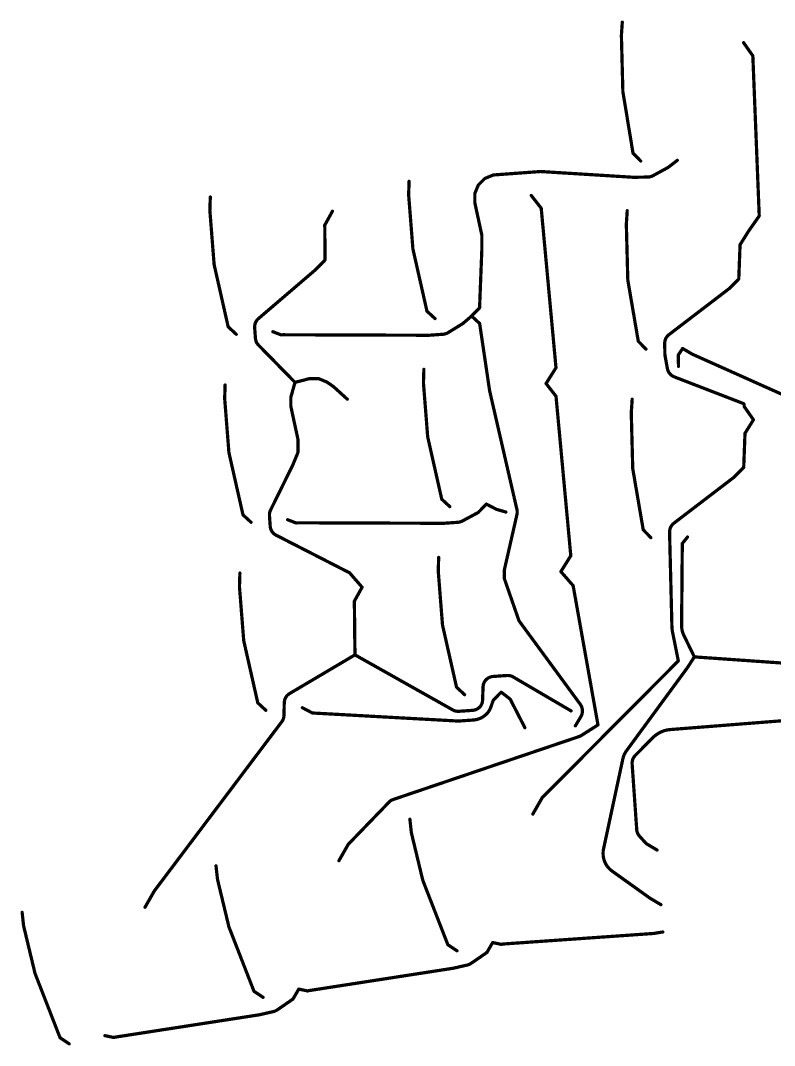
# Model space of a CAD drawing. Extents: x -167 to 103, y -39 to 57.
# Drawn here: x -23.9 to 46, y -38.2 to 56.9 of the extents above; entities that cross this region are included whole.
import ezdxf

# ---------------------------------------------------------------- set-up
doc = ezdxf.new("R2010")
doc.units = 0
doc.layers.get('0').update_dxf_attribs({"linetype": 'CONTINUOUS', "lineweight": 0})
doc.layers.add('B_Cu_____________', color=7, linetype='CONTINUOUS', lineweight=0)

# ---------------------------------------------------------------- blocks, each defined once
blk = doc.blocks.new('UNIT_DISC')
at = {"const_width": 0.5}
blk.add_lwpolyline([(0.25, 0, 1), (-0.25, 0, 1)], format="xyb", close=True, dxfattribs=at)

msp = doc.modelspace()

# ---------------------------------------------------------------- linework, layer by layer
at = {"layer": 'B_Cu_____________', "const_width": 0.3}
for points in [[(31.8426, 55.5015), (31.9252, 56.7551)], [(31.8465, 55.3516), (31.8426, 55.5015)], [(31.9782, 50.3276), (31.8465, 55.3516)], [(43.179, 54.8491), (44.0397, 53.6202)], [(44.0397, 53.6202), (44.0436, 53.4703)], [(44.0436, 53.4703), (44.6315, 38.7833)], [(32.919, 44.6018), (31.9801, 50.3071)], [(32.9192, 44.6006), (32.919, 44.6018)], [(32.9194, 44.5994), (32.9192, 44.6006)], [(33.6303, 43.8703), (32.9194, 44.5994)], [(37.0297, 43.9297), (36.1863, 43.2782)], [(24.2923, 42.8896), (19.9824, 42.5745)], [(32.947, 42.359), (24.3935, 42.8902)], [(36.1818, 43.2755), (34.7487, 42.4929)], [(36.1848, 43.2772), (36.1818, 43.2755)], [(36.1863, 43.2782), (36.1848, 43.2772)], [(12.1033, 40.7241), (12.1435, 41.9822)], [(19.1518, 42.2263), (18.5892, 41.6638)], [(19.2242, 42.2688), (19.2004, 42.2589)], [(19.2244, 42.2688), (19.2242, 42.2688)], [(19.9331, 42.5623), (19.2244, 42.2688)], [(19.9339, 42.5627), (19.9331, 42.5623)], [(19.9366, 42.5638), (19.9339, 42.5627)], [(33.2099, 42.3612), (33.0064, 42.3577)], [(33.21, 42.3612), (33.2099, 42.3612)], [(33.475, 42.3658), (33.21, 42.3612)], [(33.4751, 42.3658), (33.475, 42.3658)], [(33.9398, 42.3739), (33.4751, 42.3658)], [(33.9399, 42.3739), (33.9398, 42.3739)], [(34.1565, 42.3777), (33.9399, 42.3739)], [(34.1568, 42.3777), (34.1565, 42.3777)], [(34.3068, 42.3804), (34.1568, 42.3777)], [(34.5484, 42.4182), (34.4527, 42.3974)], [(18.2407, 40.8223), (18.2407, 40.0267)], [(18.2619, 40.9035), (18.2521, 40.8798)], [(18.262, 40.9036), (18.2619, 40.9035)], [(18.5566, 41.615), (18.262, 40.9036)], [(-6.3396, 39.2726), (-6.2995, 40.5307)], [(12.1151, 40.5746), (12.1033, 40.7241)], [(12.4969, 35.725), (12.1151, 40.5746)], [(18.2441, 39.995), (18.8939, 36.982)], [(23.4816, 40.6677), (24.4054, 39.4855)], [(-6.3278, 39.1231), (-6.3396, 39.2726)], [(-5.946, 34.2735), (-6.3278, 39.1231)], [(5.0386, 39.2162), (4.311, 37.904)], [(24.4054, 39.4855), (24.4172, 39.336)], [(24.4172, 39.336), (25.7729, 24.6999)], [(32.3007, 38.0075), (32.3833, 39.2611)], [(4.311, 37.904), (4.3228, 37.7545)], [(32.3046, 37.8576), (32.3007, 38.0075)], [(44.6308, 38.7722), (43.6371, 37.3551)], [(44.6311, 38.7749), (44.6308, 38.7722)], [(44.6315, 38.7833), (44.6311, 38.7749)], [(4.3228, 37.7545), (4.323, 37.7504)], [(4.323, 37.7504), (4.3232, 37.744)], [(4.3232, 37.744), (4.3373, 35.9254)], [(18.8973, 36.9509), (18.8974, 36.9253)], [(32.4363, 32.8336), (32.3046, 37.8576)], [(43.6371, 37.3551), (42.8418, 36.0828)], [(18.8974, 36.9253), (18.8974, 36.9247)], [(18.8974, 36.9247), (18.8974, 35.7369)], [(42.8418, 36.0828), (42.8457, 35.9329)], [(4.3373, 35.9254), (4.3373, 35.9245)], [(4.3373, 35.9245), (4.3374, 35.8774)], [(4.3374, 35.8774), (4.3374, 35.8771)], [(4.3374, 35.8771), (4.3374, 34.723)], [(13.8017, 29.9396), (12.5001, 35.7036)], [(18.8973, 35.731), (18.684, 30.264)], [(18.8974, 35.7369), (18.8973, 35.731)], [(42.8456, 35.9234), (42.7352, 32.9821)], [(42.8457, 35.929), (42.8456, 35.9234)], [(42.8457, 35.9329), (42.8457, 35.929)], [(-4.6413, 28.4881), (-5.9428, 34.2522)], [(4.2933, 34.6166), (3.4439, 33.7672)], [(3.4354, 33.7593), (-1.8619, 29.2202)], [(33.409, 27.1482), (32.4384, 32.8121)], [(42.6912, 32.8813), (41.8418, 32.0319)], [(41.8268, 32.0187), (36.2248, 27.7355)], [(13.8018, 29.9392), (13.8017, 29.9396)], [(13.8022, 29.9375), (13.8018, 29.9392)], [(14.5502, 29.2466), (13.8022, 29.9375)], [(17.942, 29.4838), (17.1339, 28.789)], [(18.6776, 30.2416), (17.942, 29.4838)], [(18.69, 28.7929), (17.942, 29.4838)], [(18.6787, 30.2437), (18.6776, 30.2416)], [(-4.6412, 28.4877), (-4.6413, 28.4881)], [(-4.6408, 28.486), (-4.6412, 28.4877)], [(-3.8928, 27.7951), (-4.6408, 28.486)], [(-2.1834, 28.4158), (-2.1241, 27.5679)], [(-2.1666, 28.6611), (-2.1791, 28.564)], [(-2.0251, 29.0228), (-2.0737, 28.9378)], [(17.1295, 28.7861), (15.739, 27.9296)], [(17.1318, 28.7875), (17.1295, 28.7861)], [(17.1339, 28.789), (17.1318, 28.7875)], [(18.6904, 28.7912), (18.69, 28.7929)], [(18.6912, 28.7872), (18.6904, 28.7912)], [(19.6153, 22.5585), (18.6912, 28.7872)], [(-2.1241, 27.5679), (-2.1241, 27.5678)], [(-2.1241, 27.5678), (-2.1136, 27.4182)], [(0.2726, 27.7355), (-0.501, 28.0323)], [(0.4222, 27.746), (0.2726, 27.7355)], [(0.4267, 27.7462), (0.4222, 27.746)], [(0.4332, 27.7463), (0.4267, 27.7462)], [(13.9517, 27.7016), (0.4332, 27.7463)], [(14.1559, 27.7138), (14.0062, 27.7034)], [(14.156, 27.7138), (14.1559, 27.7138)], [(14.1761, 27.7152), (14.156, 27.7138)], [(14.1764, 27.7152), (14.1761, 27.7152)], [(15.1537, 27.7836), (14.1764, 27.7152)], [(15.1538, 27.7836), (15.1537, 27.7836)], [(15.3035, 27.7941), (15.1538, 27.7836)], [(15.5433, 27.8447), (15.4489, 27.8189)], [(36.0494, 27.5453), (35.9964, 27.4629)], [(-2.089, 27.2732), (-2.0761, 27.2259)], [(-2.0761, 27.2259), (-2.0759, 27.2255)], [(-2.0759, 27.2255), (-2.063, 27.1783)], [(-1.9323, 26.9164), (-1.8723, 26.839)], [(-1.8152, 26.7736), (1.5584, 23.3298)], [(33.4092, 27.1473), (33.409, 27.1482)], [(33.4094, 27.1461), (33.4092, 27.1473)], [(34.1203, 26.417), (33.4094, 27.1461)], [(35.8597, 26.9476), (35.8623, 26.7976)], [(35.8623, 26.7976), (35.8623, 26.7975)], [(35.8623, 26.7975), (35.8745, 26.0977)], [(35.8803, 27.1423), (35.8716, 27.0942)], [(35.8805, 27.1435), (35.8803, 27.1423)], [(35.8893, 27.1917), (35.8805, 27.1435)], [(35.8745, 26.0977), (35.8745, 26.0973)], [(35.8745, 26.0973), (35.8772, 25.9473)], [(35.8892, 25.8267), (36.1068, 24.6284)], [(37.1221, 25.8684), (37.5197, 26.4764)], [(37.1247, 25.7184), (37.1221, 25.8684)], [(37.1404, 24.8161), (37.1247, 25.7184)], [(38.4205, 25.944), (37.5197, 26.4764)], [(38.4232, 25.9433), (38.4205, 25.944)], [(38.4317, 25.9404), (38.4232, 25.9433)], [(52.2935, 19.7346), (38.4317, 25.9404)], [(25.7728, 24.6888), (24.8546, 23.2216)], [(25.773, 24.6914), (25.7728, 24.6888)], [(25.7729, 24.6999), (25.773, 24.6914)], [(1.5584, 23.3298), (2.8859, 23.6726)], [(2.9229, 23.6774), (2.9485, 23.6775)], [(2.9485, 23.6775), (2.9491, 23.6775)], [(2.9491, 23.6775), (3.7191, 23.6775)], [(3.7767, 23.666), (4.5118, 23.3615)], [(13.4763, 23.278), (13.5165, 24.5361)], [(36.762, 23.8361), (43.1346, 21.3758)], [(-4.9665, 21.8266), (-4.9264, 23.0847)], [(1.5584, 23.3298), (1.1764, 21.9654)], [(4.5398, 23.3463), (5.1103, 22.9516)], [(5.1103, 22.9516), (5.1128, 22.9499)], [(5.1128, 22.9499), (5.1145, 22.9489)], [(5.1145, 22.9489), (6.4117, 21.7702)], [(13.4881, 23.1285), (13.4763, 23.278)], [(13.8699, 18.2789), (13.4881, 23.1285)], [(24.8546, 23.2216), (25.7784, 22.0394)], [(-4.9547, 21.6771), (-4.9665, 21.8266)], [(1.1708, 21.9248), (1.1708, 21.1292)], [(22.1495, 11.533), (19.6175, 22.5469)], [(25.7784, 22.0394), (25.7902, 21.8899)], [(25.7902, 21.8899), (27.146, 7.2539)], [(32.7588, 20.5135), (32.8414, 21.7671)], [(-4.5729, 16.8275), (-4.9547, 21.6771)], [(1.1742, 21.0975), (1.824, 18.0845)], [(43.2303, 21.2438), (43.2305, 21.2399)], [(43.2305, 21.2399), (43.2344, 21.09)], [(43.2344, 21.09), (44.0952, 19.8611)], [(32.7627, 20.3636), (32.7588, 20.5135)], [(32.8944, 15.3396), (32.7627, 20.3636)], [(44.0952, 19.8611), (43.2999, 18.5888)], [(1.8274, 18.0534), (1.8275, 18.0278)], [(1.8275, 18.0278), (1.8275, 18.0272)], [(1.8275, 18.0272), (1.8275, 16.8394)], [(15.1748, 12.4935), (13.8731, 18.2575)], [(43.3037, 18.4294), (43.1933, 15.4881)], [(43.2999, 18.5888), (43.3038, 18.4389)], [(43.3038, 18.435), (43.3037, 18.4294)], [(43.3038, 18.4389), (43.3038, 18.435)], [(-3.2682, 11.042), (-4.5697, 16.8062)], [(1.816, 16.7818), (1.3517, 15.6608)], [(1.3477, 15.6519), (-0.7223, 11.4509)], [(1.3517, 15.6608), (1.3477, 15.6519)], [(33.8671, 9.6542), (32.8965, 15.3181)], [(43.1493, 15.3873), (42.2999, 14.5379)], [(42.2849, 14.5247), (36.6829, 10.2415)], [(15.1749, 12.4931), (15.1748, 12.4935)], [(15.1753, 12.4914), (15.1749, 12.4931)], [(15.9233, 11.8005), (15.1753, 12.4914)], [(18.5782, 11.2779), (18.5795, 11.2799)], [(18.5795, 11.2799), (19.3151, 12.0377)], [(19.3151, 12.0377), (20.2425, 11.5532)], [(20.2425, 11.5532), (20.2455, 11.5526)], [(20.2455, 11.5526), (20.2499, 11.5516)], [(20.2499, 11.5516), (21.1257, 11.2976)], [(-3.2681, 11.0416), (-3.2682, 11.042)], [(-3.2677, 11.0399), (-3.2681, 11.0416)], [(-2.5197, 10.349), (-3.2677, 11.0399)], [(-0.8103, 10.9697), (-0.751, 10.1218)], [(-0.7935, 11.215), (-0.806, 11.1179)], [(0.8721, 10.5862), (1.6457, 10.2894)], [(15.5495, 10.2691), (16.5268, 10.3375)], [(16.5268, 10.3375), (16.5269, 10.3375)], [(16.5269, 10.3375), (16.6766, 10.348)], [(16.822, 10.3728), (16.9164, 10.3986)], [(17.0741, 10.4616), (18.5602, 11.2611)], [(20.9905, 5.9636), (22.1501, 11.0648)], [(-0.751, 10.1218), (-0.751, 10.1217)], [(-0.751, 10.1217), (-0.7405, 9.9721)], [(-0.7159, 9.8271), (-0.703, 9.7798)], [(-0.703, 9.7798), (-0.7028, 9.7794)], [(-0.7028, 9.7794), (-0.6899, 9.7322)], [(-0.5592, 9.4703), (-0.4992, 9.3929)], [(1.6457, 10.2894), (1.7953, 10.2999)], [(1.7953, 10.2999), (1.7998, 10.3001)], [(1.7998, 10.3001), (1.8063, 10.3002)], [(1.8063, 10.3002), (15.3248, 10.2555)], [(15.3793, 10.2573), (15.529, 10.2677)], [(15.529, 10.2677), (15.5291, 10.2677)], [(15.5291, 10.2677), (15.5492, 10.2691)], [(15.5492, 10.2691), (15.5495, 10.2691)], [(33.8673, 9.6533), (33.8671, 9.6542)], [(33.8675, 9.6521), (33.8673, 9.6533)], [(34.5784, 8.923), (33.8675, 9.6521)], [(36.3178, 9.4536), (36.3204, 9.3036)], [(36.3384, 9.6483), (36.3297, 9.6002)], [(36.3386, 9.6495), (36.3384, 9.6483)], [(36.3474, 9.6977), (36.3386, 9.6495)], [(36.5075, 10.0513), (36.4545, 9.9689)], [(-0.2785, 9.2012), (-0.1935, 9.1526)], [(-0.163, 9.1361), (6.6212, 5.6625)], [(36.3204, 9.3036), (36.3204, 9.3035)], [(36.3204, 9.3035), (36.3326, 8.6037)], [(36.3326, 8.6037), (36.3326, 8.6033)], [(36.3326, 8.6033), (36.3353, 8.4533)], [(36.3353, 8.4533), (36.3354, 8.4481)], [(36.3354, 8.4481), (36.5289, 0.6822)], [(37.9778, 8.9824), (37.4884, 8.3728)], [(37.491, 8.2189), (37.4286, 0.7718)], [(37.4884, 8.3728), (37.491, 8.2228)], [(37.491, 8.2228), (37.491, 8.2202)], [(37.491, 8.2202), (37.491, 8.2189)], [(14.8494, 5.832), (14.8896, 7.0901)], [(27.1459, 7.2428), (26.2277, 5.7756)], [(27.1461, 7.2454), (27.1459, 7.2428)], [(27.146, 7.2539), (27.1461, 7.2454)], [(-3.5935, 4.3805), (-3.5534, 5.6386)], [(6.6472, 5.6325), (6.6482, 5.6296)], [(6.6482, 5.6296), (7.7847, 4.3241)], [(14.8612, 5.6825), (14.8494, 5.832)], [(15.243, 0.8329), (14.8612, 5.6825)], [(20.9868, 5.1346), (20.9868, 5.9302)], [(26.2277, 5.7756), (27.3641, 4.4701)], [(22.3338, 1.2329), (20.9951, 5.0852)], [(-3.5817, 4.231), (-3.5935, 4.3805)], [(-3.1999, -0.6185), (-3.5817, 4.231)], [(7.7847, 4.3241), (7.0571, 3.0119)], [(27.3641, 4.4701), (27.3648, 4.4671)], [(27.3648, 4.4671), (27.3652, 4.465)], [(27.3652, 4.465), (29.6691, -8.4509)], [(7.0571, 3.0119), (7.0689, 2.8624)], [(7.0689, 2.8624), (7.0691, 2.8583)], [(7.0691, 2.8583), (7.0693, 2.8523)], [(7.0693, 2.8523), (7.1219, -1.9519)], [(16.5478, -4.9525), (15.2462, 0.8115)], [(28.0221, -6.5319), (22.3547, 1.1933)], [(36.5848, 0.1815), (37.1244, -2.5136)], [(37.6324, -0.1296), (38.6115, -2.1404)], [(-1.8952, -6.404), (-3.1967, -0.6398)], [(1.0676, -5.536), (7.1219, -1.9519)], [(16.2351, -7.0816), (7.1219, -1.9519)], [(24.493, -15.2068), (37.1244, -2.5136)], [(38.0088, -3.0806), (38.6115, -2.1404)], [(38.6115, -2.1404), (51.6008, -3.0479)], [(20.0845, -3.9453), (19.9348, -3.9558)], [(20.0846, -3.9453), (20.0845, -3.9453)], [(21.082, -3.8755), (20.0846, -3.9453)], [(21.0824, -3.8755), (21.082, -3.8755)], [(21.2321, -3.8651), (21.0824, -3.8755)], [(21.4763, -3.8817), (21.3792, -3.8693)], [(32.3161, -10.848), (37.9716, -3.1348)], [(19.0161, -4.8288), (19.0099, -4.8774)], [(19.0164, -4.8271), (19.0161, -4.8288)], [(19.0227, -4.7786), (19.0164, -4.8271)], [(19.164, -4.4178), (19.1154, -4.5028)], [(19.4331, -4.1371), (19.3557, -4.1971)], [(19.7894, -3.9806), (19.695, -4.0064)], [(21.8387, -4.0233), (21.7537, -3.9747)], [(21.8459, -4.0274), (21.8387, -4.0233)], [(27.1751, -7.1533), (21.8459, -4.0274)], [(0.9127, -5.6486), (0.9901, -5.5886)], [(16.5479, -4.9529), (16.5478, -4.9525)], [(16.5483, -4.9546), (16.5479, -4.9529)], [(17.2963, -5.6455), (16.5483, -4.9546)], [(19.0043, -4.9478), (18.9664, -6.1055)], [(20.6881, -5.4083), (19.9525, -6.1661)], [(20.6881, -5.4083), (21.522, -6.0563)], [(-1.8951, -6.4044), (-1.8952, -6.404)], [(-1.8947, -6.4061), (-1.8951, -6.4044)], [(-1.1467, -7.097), (-1.8947, -6.4061)], [(0.5373, -7.5485), (0.5611, -6.4083)], [(0.5669, -6.3289), (0.5731, -6.2803)], [(0.5731, -6.2803), (0.5734, -6.2786)], [(0.5734, -6.2786), (0.5797, -6.2301)], [(0.6724, -5.9543), (0.721, -5.8693)], [(18.8447, -6.5935), (18.8204, -6.636)], [(18.9215, -6.4085), (18.9066, -6.4541)], [(18.9639, -6.147), (18.9552, -6.2445)], [(19.9488, -6.1743), (19.7276, -6.8078)], [(19.9514, -6.1682), (19.9488, -6.1743)], [(19.9525, -6.1661), (19.9514, -6.1682)], [(21.522, -6.0563), (21.5235, -6.0584)], [(21.5235, -6.0584), (21.5268, -6.0639)], [(21.5268, -6.0639), (22.8884, -8.7114)], [(0.5188, -7.7265), (0.5251, -7.6779)], [(0.5251, -7.6779), (0.5252, -7.6766)], [(0.5252, -7.6766), (0.5314, -7.6281)], [(3.1725, -7.3442), (2.2451, -6.8598)], [(3.1733, -7.3443), (3.1725, -7.3442)], [(3.1761, -7.3445), (3.1733, -7.3443)], [(16.609, -8.0885), (3.1761, -7.3445)], [(16.5565, -7.1782), (16.508, -7.172)], [(16.5567, -7.1783), (16.5565, -7.1782)], [(16.6053, -7.1845), (16.5567, -7.1783)], [(18.0495, -7.098), (16.7527, -7.1887)], [(18.2894, -7.0474), (18.195, -7.0732)], [(18.6287, -6.8567), (18.5513, -6.9167)], [(19.1804, -7.5684), (19.103, -7.6284)], [(27.5689, -8.54), (28.0762, -7.6932)], [(-11.4827, -23.8416), (0.3253, -8.1666)], [(0.3774, -8.0875), (0.426, -8.0025)], [(18.1123, -7.9963), (16.8155, -8.087)], [(18.5268, -7.9161), (18.4324, -7.9419)], [(28.132, -9.4268), (29.6691, -8.4509)], [(50.3104, -7.7859), (37.7952, -8.7707)], [(10.6991, -15.3607), (27.9058, -9.535)], [(34.7616, -9.6341), (33.1145, -11.2959)], [(34.8869, -9.5181), (34.7764, -9.6199)], [(35.0203, -9.4067), (34.9046, -9.5026)], [(35.1725, -9.2985), (35.0499, -9.3841)], [(35.2159, -9.2709), (35.194, -9.2844)], [(35.2169, -9.2703), (35.2159, -9.2709)], [(35.3207, -9.2067), (35.2169, -9.2703)], [(35.3718, -9.1789), (35.349, -9.1907)], [(35.3726, -9.1785), (35.3718, -9.1789)], [(35.4856, -9.1203), (35.3726, -9.1785)], [(35.5397, -9.096), (35.5161, -9.106)], [(35.5399, -9.096), (35.5397, -9.096)], [(35.6561, -9.0468), (35.5399, -9.096)], [(35.8316, -8.9864), (35.6883, -9.0345)], [(35.8872, -8.9709), (35.8624, -8.9773)], [(35.8886, -8.9705), (35.8872, -8.9709)], [(36.0064, -8.9405), (35.8886, -8.9705)], [(36.0568, -8.93), (36.0316, -8.9349)], [(36.0573, -8.9299), (36.0568, -8.93)], [(36.1783, -8.9065), (36.0573, -8.9299)], [(36.3597, -8.8842), (36.212, -8.9013)], [(36.4, -8.8806), (36.3745, -8.8827)], [(36.4016, -8.8805), (36.4, -8.8806)], [(37.7951, -8.7707), (36.4016, -8.8805)], [(37.7952, -8.7707), (37.7951, -8.7707)], [(32.1656, -11.0898), (32.2015, -11.027)], [(32.2015, -11.027), (32.2017, -11.0266)], [(32.2017, -11.0266), (32.2144, -11.0044)], [(32.9832, -11.4739), (32.9473, -11.5367)], [(32.9834, -11.4737), (32.9832, -11.4739)], [(32.9961, -11.4515), (32.9834, -11.4737)], [(30.188, -19.9534), (31.9845, -11.5635)], [(32.8376, -12.0562), (32.8393, -12.0817)], [(32.8393, -12.0817), (32.8394, -12.0841)], [(32.8394, -12.0841), (33.0252, -14.7421)], [(32.845, -11.8871), (32.8418, -11.9125)], [(32.8453, -11.8847), (32.845, -11.8871)], [(32.8513, -11.8383), (32.8453, -11.8847)], [(32.8514, -11.8374), (32.8513, -11.8383)], [(32.8547, -11.8121), (32.8514, -11.8374)], [(23.6222, -16.7301), (24.4916, -15.2082)], [(24.4916, -15.2082), (24.4925, -15.2072)], [(24.4925, -15.2072), (24.493, -15.2068)], [(33.0252, -14.7421), (33.0252, -14.7422)], [(33.0252, -14.7422), (33.2548, -18.024)], [(6.5027, -19.5269), (10.3035, -15.5945)], [(10.5285, -15.4347), (10.5768, -15.4124)], [(10.5768, -15.4124), (10.5785, -15.4116)], [(10.5785, -15.4116), (10.6269, -15.3894)], [(12.3564, -18.4588), (12.2181, -17.2055)], [(33.2548, -18.024), (33.2548, -18.0241)], [(33.2548, -18.0241), (33.2653, -18.1738)], [(12.3914, -18.6047), (12.3564, -18.4588)], [(13.4135, -22.8606), (12.3914, -18.6047)], [(33.29, -18.319), (33.3158, -18.4135)], [(33.4466, -18.6756), (33.5066, -18.753)], [(33.5436, -18.797), (34.1428, -19.4585)], [(5.6333, -21.0488), (6.5027, -19.5269)], [(34.1527, -19.4669), (34.1547, -19.4682)], [(34.1547, -19.4682), (35.1531, -20.0617)], [(-5.6324, -22.7775), (-5.7708, -21.5242)], [(34.505, -24.5331), (30.9889, -22.0204)], [(-5.5974, -22.9234), (-5.6324, -22.7775)], [(-4.5753, -27.1793), (-5.5974, -22.9234)], [(15.7396, -28.84), (13.4196, -22.8801)], [(-12.3555, -25.3676), (-11.4861, -23.8457)], [(-11.4861, -23.8457), (-11.4852, -23.8447)], [(-11.4852, -23.8447), (-11.4827, -23.8416)], [(34.5071, -24.5345), (34.505, -24.5331)], [(34.5091, -24.5358), (34.5071, -24.5345)], [(35.5075, -25.1293), (34.5091, -24.5358)], [(-23.6212, -27.0963), (-23.7596, -25.843)], [(-23.5862, -27.2422), (-23.6212, -27.0963)], [(-22.5641, -31.4981), (-23.5862, -27.2422)], [(-2.2492, -33.1587), (-4.5692, -27.1988)], [(34.8411, -27.7998), (35.6847, -27.6631)], [(19.3869, -29.5224), (19.9003, -28.643)], [(19.9003, -28.643), (20.7107, -28.815)], [(20.8802, -28.7779), (34.6915, -27.8103)], [(34.6915, -27.8103), (34.8411, -27.7998)], [(15.7401, -28.8411), (15.7396, -28.84)], [(15.7406, -28.8424), (15.7401, -28.8411)], [(16.5875, -29.4078), (15.7406, -28.8424)], [(17.9049, -30.571), (19.3657, -29.5642)], [(19.3869, -29.5239), (19.3869, -29.5224)], [(20.7107, -28.815), (20.8569, -28.7813)], [(20.8569, -28.7813), (20.8609, -28.7805)], [(-20.2381, -37.4775), (-22.558, -31.5176)], [(2.8789, -33.098), (16.238, -31.0274)], [(16.292, -31.0171), (17.5587, -30.7246)], [(17.6988, -30.6772), (17.788, -30.6369)], [(-2.2487, -33.1598), (-2.2492, -33.1587)], [(-2.2482, -33.1611), (-2.2487, -33.1598)], [(-1.4013, -33.7265), (-2.2482, -33.1611)], [(1.3981, -33.8411), (1.9115, -32.9617)], [(1.9115, -32.9617), (2.7219, -33.1337)], [(2.7219, -33.1337), (2.8681, -33.1)], [(2.8681, -33.1), (2.8721, -33.0992)], [(2.8721, -33.0992), (2.8789, -33.098)], [(-0.0839, -34.8897), (1.3769, -33.8829)], [(1.3981, -33.8426), (1.3981, -33.8411)], [(-1.6968, -35.3358), (-0.4301, -35.0433)], [(-0.29, -34.9959), (-0.2008, -34.9556)], [(-15.11, -37.4168), (-1.7507, -35.3461)], [(-20.2376, -37.4786), (-20.2381, -37.4775)], [(-20.2371, -37.4799), (-20.2376, -37.4786)], [(-19.3902, -38.0453), (-20.2371, -37.4799)], [(-16.0774, -37.2805), (-15.267, -37.4525)], [(-15.267, -37.4525), (-15.1208, -37.4188)], [(-15.1208, -37.4188), (-15.1168, -37.418)], [(-15.1168, -37.418), (-15.11, -37.4168)]]:
    msp.add_lwpolyline(points, dxfattribs=at)
for points in [[(31.9782, 50.3276, 0.034246), (31.9801, 50.3071)], [(24.3935, 42.8902, 0.033749), (24.2923, 42.8896)], [(19.2004, 42.2589, 0.098144), (19.1518, 42.2263)], [(19.9824, 42.5745, 0.078603), (19.9366, 42.5638)], [(32.947, 42.359, 0.019799), (33.0064, 42.3577)], [(34.3068, 42.3804, 0.049046), (34.4527, 42.3974)], [(34.5484, 42.4182, 0.071574), (34.7487, 42.4929)], [(18.2521, 40.8798, 0.09831), (18.2407, 40.8223)], [(18.5892, 41.6638, 0.098454), (18.5566, 41.615)], [(18.2407, 40.0267, 0.053113), (18.2441, 39.995)], [(18.8973, 36.9509, 0.052114), (18.8939, 36.982)], [(12.4969, 35.725, 0.035993), (12.5001, 35.7036)], [(-5.946, 34.2735, 0.035831), (-5.9428, 34.2522)], [(4.2933, 34.6166, 0.198912), (4.3374, 34.723)], [(3.4354, 33.7593, 0.019285), (3.4439, 33.7672)], [(32.4363, 32.8336, 0.035941), (32.4384, 32.8121)], [(42.6912, 32.8813, 0.189258), (42.7352, 32.9821)], [(41.8268, 32.0187, 0.033228), (41.8418, 32.0319)], [(18.6787, 30.2437, 0.108453), (18.684, 30.264)], [(-2.1791, 28.564, 0.049507), (-2.1834, 28.4158)], [(-2.0737, 28.9378, 0.098164), (-2.1666, 28.6611)], [(-1.8619, 29.2202, 0.085952), (-2.0251, 29.0228)], [(13.9517, 27.7016, 0.01817), (14.0062, 27.7034)], [(15.3035, 27.7941, 0.049253), (15.4489, 27.8189)], [(15.5433, 27.8447, 0.071425), (15.739, 27.9296)], [(35.9964, 27.4629, 0.098063), (35.8893, 27.1917)], [(36.2248, 27.7355, 0.086837), (36.0494, 27.5453)], [(-2.1136, 27.4182, 0.049107), (-2.089, 27.2732)], [(-2.063, 27.1783, 0.098447), (-1.9323, 26.9164)], [(-1.8723, 26.839, 0.028944), (-1.8152, 26.7736)], [(35.8716, 27.0942, 0.049113), (35.8597, 26.9476)], [(35.8772, 25.9473, 0.040438), (35.8892, 25.8267)], [(36.1068, 24.6284, 0.261388), (36.762, 23.8361)], [(2.9229, 23.6774, 0.062222), (2.8859, 23.6726)], [(3.7767, 23.666, 0.098529), (3.7191, 23.6775)], [(4.5398, 23.3463, 0.053077), (4.5118, 23.3615)], [(1.1764, 21.9654, 0.068403), (1.1708, 21.9248)], [(19.6153, 22.5585, 0.019617), (19.6175, 22.5469)], [(1.1708, 21.1292, 0.053113), (1.1742, 21.0975)], [(43.2303, 21.2438, 0.295727), (43.1346, 21.3758)], [(1.8274, 18.0534, 0.052114), (1.824, 18.0845)], [(13.8699, 18.2789, 0.035993), (13.8731, 18.2575)], [(-4.5729, 16.8275, 0.035831), (-4.5697, 16.8062)], [(1.816, 16.7818, 0.098529), (1.8275, 16.8394)], [(32.8944, 15.3396, 0.035941), (32.8965, 15.3181)], [(43.1493, 15.3873, 0.189258), (43.1933, 15.4881)], [(42.2849, 14.5247, 0.033228), (42.2999, 14.5379)], [(-0.7223, 11.4509, 0.082642), (-0.7935, 11.215)], [(18.5602, 11.2611, 0.127904), (18.5782, 11.2779)], [(22.1501, 11.0648, 0.11284), (22.1495, 11.533)], [(-0.806, 11.1179, 0.049507), (-0.8103, 10.9697)], [(16.6766, 10.348, 0.049253), (16.822, 10.3728)], [(16.9164, 10.3986, 0.056752), (17.0741, 10.4616)], [(-0.7405, 9.9721, 0.049107), (-0.7159, 9.8271)], [(-0.6899, 9.7322, 0.098447), (-0.5592, 9.4703)], [(-0.4992, 9.3929, 0.09832), (-0.2785, 9.2012)], [(15.3248, 10.2555, 0.01817), (15.3793, 10.2573)], [(36.3297, 9.6002, 0.049113), (36.3178, 9.4536)], [(36.4545, 9.9689, 0.098063), (36.3474, 9.6977)], [(36.6829, 10.2415, 0.086837), (36.5075, 10.0513)], [(-0.1935, 9.1526, 0.011553), (-0.163, 9.1361)], [(6.6472, 5.6325, 0.19388), (6.6212, 5.6625)], [(20.9905, 5.9636, 0.055986), (20.9868, 5.9302)], [(20.9868, 5.1346, 0.083784), (20.9951, 5.0852)], [(15.243, 0.8329, 0.035993), (15.2462, 0.8115)], [(22.3338, 1.2329, 0.0748), (22.3547, 1.1933)], [(36.5289, 0.6822, 0.0432), (36.5848, 0.1815)], [(37.4286, 0.7718, 0.115884), (37.6324, -0.1296)], [(-3.1999, -0.6185, 0.035831), (-3.1967, -0.6398)], [(21.3792, -3.8693, 0.049137), (21.2321, -3.8651)], [(21.7537, -3.9747, 0.098402), (21.4763, -3.8817)], [(37.9716, -3.1348, 0.015648), (38.0088, -3.0806)], [(19.0099, -4.8774, 0.023538), (19.0043, -4.9478)], [(19.1154, -4.5028, 0.097856), (19.0227, -4.7786)], [(19.3557, -4.1971, 0.09832), (19.164, -4.4178)], [(19.695, -4.0064, 0.098447), (19.4331, -4.1371)], [(19.9348, -3.9558, 0.049253), (19.7894, -3.9806)], [(0.9127, -5.6486, 0.09832), (0.721, -5.8693)], [(1.0676, -5.536, 0.031231), (0.9901, -5.5886)], [(0.5669, -6.3289, 0.026538), (0.5611, -6.4083)], [(0.6724, -5.9543, 0.097856), (0.5797, -6.2301)], [(18.6287, -6.8567, 0.09832), (18.8204, -6.636)], [(18.8447, -6.5935, 0.05094), (18.9066, -6.4541)], [(18.9215, -6.4085, 0.056696), (18.9552, -6.2445)], [(18.9639, -6.147, 0.014109), (18.9664, -6.1055)], [(28.0762, -7.6932, 0.301888), (28.0221, -6.5319)], [(0.426, -8.0025, 0.097927), (0.5188, -7.7265)], [(0.5314, -7.6281, 0.026609), (0.5373, -7.5485)], [(16.2351, -7.0816, 0.096663), (16.508, -7.172)], [(16.6053, -7.1845, 0.049237), (16.7527, -7.1887)], [(18.0495, -7.098, 0.049286), (18.195, -7.0732)], [(18.2894, -7.0474, 0.098447), (18.5513, -6.9167)], [(18.5268, -7.9161, 0.098466), (19.103, -7.6284)], [(19.1804, -7.5684, 0.144857), (19.7276, -6.8078)], [(0.3253, -8.1666, 0.031584), (0.3774, -8.0875)], [(16.609, -8.0885, 0.0313), (16.8155, -8.087)], [(18.1123, -7.9963, 0.049284), (18.4324, -7.9419)], [(27.9058, -9.535, 0.059888), (28.132, -9.4268)], [(34.7764, -9.6199, 0.011384), (34.7616, -9.6341)], [(34.9046, -9.5026, 0.01306), (34.8869, -9.5181)], [(35.0499, -9.3841, 0.020676), (35.0203, -9.4067)], [(35.194, -9.2844, 0.014271), (35.1725, -9.2985)], [(35.349, -9.1907, 0.018046), (35.3207, -9.2067)], [(35.5161, -9.106, 0.0187), (35.4856, -9.1203)], [(35.6883, -9.0345, 0.019136), (35.6561, -9.0468)], [(35.8624, -8.9773, 0.017828), (35.8316, -8.9864)], [(36.0316, -8.9349, 0.014328), (36.0064, -8.9405)], [(36.212, -8.9013, 0.01893), (36.1783, -8.9065)], [(36.3745, -8.8827, 0.008256), (36.3597, -8.8842)], [(32.1656, -11.0898, 0.077251), (31.9845, -11.5635)], [(32.3161, -10.848, 0.028272), (32.2144, -11.0044)], [(32.9473, -11.5367, 0.097705), (32.8547, -11.8121)], [(33.1145, -11.2959, 0.065413), (32.9961, -11.4515)], [(32.8418, -11.9125, 0.048001), (32.8376, -12.0562)], [(10.6991, -15.3607, 0.025897), (10.6269, -15.3894)], [(10.5285, -15.4347, 0.092719), (10.3035, -15.5945)], [(33.2653, -18.1738, 0.04918), (33.29, -18.319)], [(33.3158, -18.4135, 0.098521), (33.4466, -18.6756)], [(33.5066, -18.753, 0.019157), (33.5436, -18.797)], [(30.188, -19.9534, 0.29876), (30.9889, -22.0204)], [(34.1428, -19.4585, 0.066722), (34.1527, -19.4669)], [(13.4135, -22.8606, 0.033989), (13.4196, -22.8801)], [(-4.5753, -27.1793, 0.033989), (-4.5692, -27.1988)], [(19.3657, -29.5642, 0.247), (19.3869, -29.5239)], [(20.8802, -28.7779, 0.032496), (20.8609, -28.7805)], [(17.788, -30.6369, 0.044791), (17.9049, -30.571)], [(-22.5641, -31.4981, 0.033989), (-22.558, -31.5176)], [(16.238, -31.0274, 0.018318), (16.292, -31.0171)], [(17.5587, -30.7246, 0.049387), (17.6988, -30.6772)], [(1.3769, -33.8829, 0.247), (1.3981, -33.8426)], [(-1.7507, -35.3461, 0.018285), (-1.6968, -35.3358)], [(-0.4301, -35.0433, 0.049387), (-0.29, -34.9959)], [(-0.2008, -34.9556, 0.044791), (-0.0839, -34.8897)]]:
    msp.add_lwpolyline(points, format="xyb", dxfattribs=at)

# ---------------------------------------------------------------- block references
at = {"layer": 'B_Cu_____________', "xscale": 0.3, "yscale": 0.3}
for p in [(31.9252, 56.7551), (31.8426, 55.5015), (31.8426, 55.5015), (31.8465, 55.3516), (31.8465, 55.3516), (43.179, 54.8491), (44.0397, 53.6202), (44.0397, 53.6202), (44.0436, 53.4703), (44.0436, 53.4703), (31.9782, 50.3276), (31.9782, 50.3276), (31.9801, 50.3071), (31.9801, 50.3071), (32.919, 44.6018), (32.919, 44.6018), (32.9192, 44.6006), (32.9192, 44.6006), (32.9194, 44.5994), (32.9194, 44.5994), (33.6303, 43.8703), (37.0297, 43.9297), (24.2923, 42.8896), (24.2923, 42.8896), (24.3935, 42.8902), (24.3935, 42.8902), (36.1818, 43.2755), (36.1818, 43.2755), (36.1848, 43.2772), (36.1848, 43.2772), (36.1863, 43.2782), (36.1863, 43.2782), (12.1435, 41.9822), (19.1518, 42.2263), (19.1518, 42.2263), (19.2004, 42.2589), (19.2004, 42.2589), (19.2242, 42.2688), (19.2242, 42.2688), (19.2244, 42.2688), (19.2244, 42.2688), (19.9331, 42.5623), (19.9331, 42.5623), (19.9339, 42.5627), (19.9339, 42.5627), (19.9366, 42.5638), (19.9366, 42.5638), (19.9824, 42.5745), (19.9824, 42.5745), (32.947, 42.359), (32.947, 42.359), (33.0064, 42.3577), (33.0064, 42.3577), (33.2099, 42.3612), (33.2099, 42.3612), (33.21, 42.3612), (33.21, 42.3612), (33.475, 42.3658), (33.475, 42.3658), (33.4751, 42.3658), (33.4751, 42.3658), (33.9398, 42.3739), (33.9398, 42.3739), (33.9399, 42.3739), (33.9399, 42.3739), (34.1565, 42.3777), (34.1565, 42.3777), (34.1568, 42.3777), (34.1568, 42.3777), (34.3068, 42.3804), (34.3068, 42.3804), (34.4527, 42.3974), (34.4527, 42.3974), (34.5484, 42.4182), (34.5484, 42.4182), (34.7487, 42.4929), (34.7487, 42.4929), (18.2407, 40.8223), (18.2407, 40.8223), (18.2521, 40.8798), (18.2521, 40.8798), (18.2619, 40.9035), (18.2619, 40.9035), (18.262, 40.9036), (18.262, 40.9036), (18.5566, 41.615), (18.5566, 41.615), (18.5892, 41.6638), (18.5892, 41.6638), (-6.2995, 40.5307), (12.1033, 40.7241), (12.1033, 40.7241), (12.1151, 40.5746), (12.1151, 40.5746), (18.2407, 40.0267), (18.2407, 40.0267), (18.2441, 39.995), (18.2441, 39.995), (23.4816, 40.6677), (-6.3396, 39.2726), (-6.3396, 39.2726), (-6.3278, 39.1231), (-6.3278, 39.1231), (5.0386, 39.2162), (24.4054, 39.4855), (24.4054, 39.4855), (24.4172, 39.336), (24.4172, 39.336), (32.3833, 39.2611), (4.311, 37.904), (4.311, 37.904), (32.3007, 38.0075), (32.3007, 38.0075), (44.6308, 38.7722), (44.6308, 38.7722), (44.6311, 38.7749), (44.6311, 38.7749), (44.6315, 38.7833), (44.6315, 38.7833), (4.3228, 37.7545), (4.3228, 37.7545), (4.323, 37.7504), (4.323, 37.7504), (4.3232, 37.744), (4.3232, 37.744), (18.8939, 36.982), (18.8939, 36.982), (18.8973, 36.9509), (18.8973, 36.9509), (32.3046, 37.8576), (32.3046, 37.8576), (43.6371, 37.3551), (43.6371, 37.3551), (18.8974, 36.9253), (18.8974, 36.9253), (18.8974, 36.9247), (18.8974, 36.9247), (42.8418, 36.0828), (42.8418, 36.0828), (4.3373, 35.9254), (4.3373, 35.9254), (4.3373, 35.9245), (4.3373, 35.9245), (4.3374, 35.8774), (4.3374, 35.8774), (4.3374, 35.8771), (4.3374, 35.8771), (12.4969, 35.725), (12.4969, 35.725), (12.5001, 35.7036), (12.5001, 35.7036), (18.8973, 35.731), (18.8973, 35.731), (18.8974, 35.7369), (18.8974, 35.7369), (42.8456, 35.9234), (42.8456, 35.9234), (42.8457, 35.9329), (42.8457, 35.9329), (42.8457, 35.929), (42.8457, 35.929), (-5.946, 34.2735), (-5.946, 34.2735), (-5.9428, 34.2522), (-5.9428, 34.2522), (4.2933, 34.6166), (4.2933, 34.6166), (4.3374, 34.723), (4.3374, 34.723), (3.4354, 33.7593), (3.4354, 33.7593), (3.4439, 33.7672), (3.4439, 33.7672), (32.4363, 32.8336), (32.4363, 32.8336), (32.4384, 32.8121), (32.4384, 32.8121), (42.6912, 32.8813), (42.6912, 32.8813), (42.7352, 32.9821), (42.7352, 32.9821), (41.8268, 32.0187), (41.8268, 32.0187), (41.8418, 32.0319), (41.8418, 32.0319), (13.8017, 29.9396), (13.8017, 29.9396), (13.8018, 29.9392), (13.8018, 29.9392), (13.8022, 29.9375), (13.8022, 29.9375), (17.942, 29.4838), (17.942, 29.4838), (17.942, 29.4838), (18.6776, 30.2416), (18.6776, 30.2416), (18.6787, 30.2437), (18.6787, 30.2437), (18.684, 30.264), (18.684, 30.264), (-4.6413, 28.4881), (-4.6413, 28.4881), (-4.6412, 28.4877), (-4.6412, 28.4877), (-4.6408, 28.486), (-4.6408, 28.486), (-2.1834, 28.4158), (-2.1834, 28.4158), (-2.1791, 28.564), (-2.1791, 28.564), (-2.1666, 28.6611), (-2.1666, 28.6611), (-2.0737, 28.9378), (-2.0737, 28.9378), (-2.0251, 29.0228), (-2.0251, 29.0228), (-1.8619, 29.2202), (-1.8619, 29.2202), (14.5502, 29.2466), (17.1295, 28.7861), (17.1295, 28.7861), (17.1318, 28.7875), (17.1318, 28.7875), (17.1339, 28.789), (17.1339, 28.789), (18.69, 28.7929), (18.69, 28.7929), (18.6904, 28.7912), (18.6904, 28.7912), (18.6912, 28.7872), (18.6912, 28.7872), (-3.8928, 27.7951), (-2.1241, 27.5679), (-2.1241, 27.5679), (-2.1241, 27.5678), (-2.1241, 27.5678), (-0.501, 28.0323), (0.2726, 27.7355), (0.2726, 27.7355), (0.4222, 27.746), (0.4222, 27.746), (0.4267, 27.7462), (0.4267, 27.7462), (0.4332, 27.7463), (0.4332, 27.7463), (13.9517, 27.7016), (13.9517, 27.7016), (14.0062, 27.7034), (14.0062, 27.7034), (14.1559, 27.7138), (14.1559, 27.7138), (14.156, 27.7138), (14.156, 27.7138), (14.1761, 27.7152), (14.1761, 27.7152), (14.1764, 27.7152), (14.1764, 27.7152), (15.1537, 27.7836), (15.1537, 27.7836), (15.1538, 27.7836), (15.1538, 27.7836), (15.3035, 27.7941), (15.3035, 27.7941), (15.4489, 27.8189), (15.4489, 27.8189), (15.5433, 27.8447), (15.5433, 27.8447), (15.739, 27.9296), (15.739, 27.9296), (35.9964, 27.4629), (35.9964, 27.4629), (36.0494, 27.5453), (36.0494, 27.5453), (36.2248, 27.7355), (36.2248, 27.7355), (-2.1136, 27.4182), (-2.1136, 27.4182), (-2.089, 27.2732), (-2.089, 27.2732), (-2.0761, 27.2259), (-2.0761, 27.2259), (-2.0759, 27.2255), (-2.0759, 27.2255), (-2.063, 27.1783), (-2.063, 27.1783), (-1.9323, 26.9164), (-1.9323, 26.9164), (-1.8723, 26.839), (-1.8723, 26.839), (-1.8152, 26.7736), (-1.8152, 26.7736), (33.409, 27.1482), (33.409, 27.1482), (33.4092, 27.1473), (33.4092, 27.1473), (33.4094, 27.1461), (33.4094, 27.1461), (35.8597, 26.9476), (35.8597, 26.9476), (35.8623, 26.7976), (35.8623, 26.7976), (35.8623, 26.7975), (35.8623, 26.7975), (35.8716, 27.0942), (35.8716, 27.0942), (35.8803, 27.1423), (35.8803, 27.1423), (35.8805, 27.1435), (35.8805, 27.1435), (35.8893, 27.1917), (35.8893, 27.1917), (34.1203, 26.417), (35.8745, 26.0977), (35.8745, 26.0977), (35.8745, 26.0973), (35.8745, 26.0973), (35.8772, 25.9473), (35.8772, 25.9473), (35.8892, 25.8267), (35.8892, 25.8267), (37.1221, 25.8684), (37.1221, 25.8684), (37.1247, 25.7184), (37.1247, 25.7184), (37.5197, 26.4764), (37.5197, 26.4764), (38.4205, 25.944), (38.4205, 25.944), (38.4232, 25.9433), (38.4232, 25.9433), (38.4317, 25.9404), (38.4317, 25.9404), (25.7728, 24.6888), (25.7728, 24.6888), (25.7729, 24.6999), (25.7729, 24.6999), (25.773, 24.6914), (25.773, 24.6914), (36.1068, 24.6284), (36.1068, 24.6284), (37.1404, 24.8161), (2.8859, 23.6726), (2.8859, 23.6726), (2.9229, 23.6774), (2.9229, 23.6774), (2.9485, 23.6775), (2.9485, 23.6775), (2.9491, 23.6775), (2.9491, 23.6775), (3.7191, 23.6775), (3.7191, 23.6775), (3.7767, 23.666), (3.7767, 23.666), (13.5165, 24.5361), (36.762, 23.8361), (36.762, 23.8361), (-4.9264, 23.0847), (1.5584, 23.3298), (1.5584, 23.3298), (1.5584, 23.3298), (4.5118, 23.3615), (4.5118, 23.3615), (4.5398, 23.3463), (4.5398, 23.3463), (5.1103, 22.9516), (5.1103, 22.9516), (5.1128, 22.9499), (5.1128, 22.9499), (5.1145, 22.9489), (5.1145, 22.9489), (13.4763, 23.278), (13.4763, 23.278), (13.4881, 23.1285), (13.4881, 23.1285), (24.8546, 23.2216), (24.8546, 23.2216), (-4.9665, 21.8266), (-4.9665, 21.8266), (1.1708, 21.9248), (1.1708, 21.9248), (1.1764, 21.9654), (1.1764, 21.9654), (6.4117, 21.7702), (19.6153, 22.5585), (19.6153, 22.5585), (19.6175, 22.5469), (19.6175, 22.5469), (25.7784, 22.0394), (25.7784, 22.0394), (25.7902, 21.8899), (25.7902, 21.8899), (32.8414, 21.7671), (-4.9547, 21.6771), (-4.9547, 21.6771), (1.1708, 21.1292), (1.1708, 21.1292), (1.1742, 21.0975), (1.1742, 21.0975), (43.1346, 21.3758), (43.1346, 21.3758), (43.2303, 21.2438), (43.2303, 21.2438), (43.2305, 21.2399), (43.2305, 21.2399), (43.2344, 21.09), (43.2344, 21.09), (32.7588, 20.5135), (32.7588, 20.5135), (32.7627, 20.3636), (32.7627, 20.3636), (44.0952, 19.8611), (44.0952, 19.8611), (1.824, 18.0845), (1.824, 18.0845), (1.8274, 18.0534), (1.8274, 18.0534), (1.8275, 18.0278), (1.8275, 18.0278), (1.8275, 18.0272), (1.8275, 18.0272), (13.8699, 18.2789), (13.8699, 18.2789), (13.8731, 18.2575), (13.8731, 18.2575), (43.2999, 18.5888), (43.2999, 18.5888), (43.3037, 18.4294), (43.3037, 18.4294), (43.3038, 18.4389), (43.3038, 18.4389), (43.3038, 18.435), (43.3038, 18.435), (-4.5729, 16.8275), (-4.5729, 16.8275), (-4.5697, 16.8062), (-4.5697, 16.8062), (1.816, 16.7818), (1.816, 16.7818), (1.8275, 16.8394), (1.8275, 16.8394), (1.3477, 15.6519), (1.3477, 15.6519), (1.3517, 15.6608), (1.3517, 15.6608), (32.8944, 15.3396), (32.8944, 15.3396), (32.8965, 15.3181), (32.8965, 15.3181), (43.1493, 15.3873), (43.1493, 15.3873), (43.1933, 15.4881), (43.1933, 15.4881), (42.2849, 14.5247), (42.2849, 14.5247), (42.2999, 14.5379), (42.2999, 14.5379), (15.1748, 12.4935), (15.1748, 12.4935), (15.1749, 12.4931), (15.1749, 12.4931), (15.1753, 12.4914), (15.1753, 12.4914), (-0.7223, 11.4509), (-0.7223, 11.4509), (15.9233, 11.8005), (18.5782, 11.2779), (18.5782, 11.2779), (18.5795, 11.2799), (18.5795, 11.2799), (19.3151, 12.0377), (19.3151, 12.0377), (20.2425, 11.5532), (20.2425, 11.5532), (20.2455, 11.5526), (20.2455, 11.5526), (20.2499, 11.5516), (20.2499, 11.5516), (21.1257, 11.2976), (22.1495, 11.533), (22.1495, 11.533), (-3.2682, 11.042), (-3.2682, 11.042), (-3.2681, 11.0416), (-3.2681, 11.0416), (-3.2677, 11.0399), (-3.2677, 11.0399), (-2.5197, 10.349), (-0.8103, 10.9697), (-0.8103, 10.9697), (-0.806, 11.1179), (-0.806, 11.1179), (-0.7935, 11.215), (-0.7935, 11.215), (0.8721, 10.5862), (16.5268, 10.3375), (16.5268, 10.3375), (16.5269, 10.3375), (16.5269, 10.3375), (16.6766, 10.348), (16.6766, 10.348), (16.822, 10.3728), (16.822, 10.3728), (16.9164, 10.3986), (16.9164, 10.3986), (17.0741, 10.4616), (17.0741, 10.4616), (18.5602, 11.2611), (18.5602, 11.2611), (22.1501, 11.0648), (22.1501, 11.0648), (-0.751, 10.1218), (-0.751, 10.1218), (-0.751, 10.1217), (-0.751, 10.1217), (-0.7405, 9.9721), (-0.7405, 9.9721), (-0.7159, 9.8271), (-0.7159, 9.8271), (-0.703, 9.7798), (-0.703, 9.7798), (-0.7028, 9.7794), (-0.7028, 9.7794), (-0.6899, 9.7322), (-0.6899, 9.7322), (-0.5592, 9.4703), (-0.5592, 9.4703), (-0.4992, 9.3929), (-0.4992, 9.3929), (1.6457, 10.2894), (1.6457, 10.2894), (1.7953, 10.2999), (1.7953, 10.2999), (1.7998, 10.3001), (1.7998, 10.3001), (1.8063, 10.3002), (1.8063, 10.3002), (15.3248, 10.2555), (15.3248, 10.2555), (15.3793, 10.2573), (15.3793, 10.2573), (15.529, 10.2677), (15.529, 10.2677), (15.5291, 10.2677), (15.5291, 10.2677), (15.5492, 10.2691), (15.5492, 10.2691), (15.5495, 10.2691), (15.5495, 10.2691), (33.8671, 9.6542), (33.8671, 9.6542), (33.8673, 9.6533), (33.8673, 9.6533), (33.8675, 9.6521), (33.8675, 9.6521), (36.3178, 9.4536), (36.3178, 9.4536), (36.3297, 9.6002), (36.3297, 9.6002), (36.3384, 9.6483), (36.3384, 9.6483), (36.3386, 9.6495), (36.3386, 9.6495), (36.3474, 9.6977), (36.3474, 9.6977), (36.4545, 9.9689), (36.4545, 9.9689), (36.5075, 10.0513), (36.5075, 10.0513), (36.6829, 10.2415), (36.6829, 10.2415), (-0.2785, 9.2012), (-0.2785, 9.2012), (-0.1935, 9.1526), (-0.1935, 9.1526), (-0.163, 9.1361), (-0.163, 9.1361), (34.5784, 8.923), (36.3204, 9.3036), (36.3204, 9.3036), (36.3204, 9.3035), (36.3204, 9.3035), (36.3326, 8.6037), (36.3326, 8.6037), (36.3326, 8.6033), (36.3326, 8.6033), (36.3353, 8.4533), (36.3353, 8.4533), (36.3354, 8.4481), (36.3354, 8.4481), (37.9778, 8.9824), (37.4884, 8.3728), (37.4884, 8.3728), (37.491, 8.2228), (37.491, 8.2228), (37.491, 8.2202), (37.491, 8.2202), (37.491, 8.2189), (37.491, 8.2189), (14.8896, 7.0901), (27.1459, 7.2428), (27.1459, 7.2428), (27.146, 7.2539), (27.146, 7.2539), (27.1461, 7.2454), (27.1461, 7.2454), (-3.5534, 5.6386), (6.6212, 5.6625), (6.6212, 5.6625), (6.6472, 5.6325), (6.6472, 5.6325), (6.6482, 5.6296), (6.6482, 5.6296), (14.8494, 5.832), (14.8494, 5.832), (14.8612, 5.6825), (14.8612, 5.6825), (20.9868, 5.9302), (20.9868, 5.9302), (20.9905, 5.9636), (20.9905, 5.9636), (26.2277, 5.7756), (26.2277, 5.7756), (20.9868, 5.1346), (20.9868, 5.1346), (20.9951, 5.0852), (20.9951, 5.0852), (-3.5935, 4.3805), (-3.5935, 4.3805), (-3.5817, 4.231), (-3.5817, 4.231), (7.7847, 4.3241), (7.7847, 4.3241), (27.3641, 4.4701), (27.3641, 4.4701), (27.3648, 4.4671), (27.3648, 4.4671), (27.3652, 4.465), (27.3652, 4.465), (7.0571, 3.0119), (7.0571, 3.0119), (7.0689, 2.8624), (7.0689, 2.8624), (7.0691, 2.8583), (7.0691, 2.8583), (7.0693, 2.8523), (7.0693, 2.8523), (15.243, 0.8329), (15.243, 0.8329), (15.2462, 0.8115), (15.2462, 0.8115), (22.3338, 1.2329), (22.3338, 1.2329), (22.3547, 1.1933), (22.3547, 1.1933), (36.5289, 0.6822), (36.5289, 0.6822), (36.5848, 0.1815), (36.5848, 0.1815), (37.4286, 0.7718), (37.4286, 0.7718), (37.6324, -0.1296), (37.6324, -0.1296), (-3.1999, -0.6185), (-3.1999, -0.6185), (-3.1967, -0.6398), (-3.1967, -0.6398), (7.1219, -1.9519), (7.1219, -1.9519), (7.1219, -1.9519), (37.1244, -2.5136), (37.1244, -2.5136), (38.6115, -2.1404), (38.6115, -2.1404), (38.6115, -2.1404), (20.0845, -3.9453), (20.0845, -3.9453), (20.0846, -3.9453), (20.0846, -3.9453), (21.082, -3.8755), (21.082, -3.8755), (21.0824, -3.8755), (21.0824, -3.8755), (21.2321, -3.8651), (21.2321, -3.8651), (21.3792, -3.8693), (21.3792, -3.8693), (21.4763, -3.8817), (21.4763, -3.8817), (37.9716, -3.1348), (37.9716, -3.1348), (38.0088, -3.0806), (38.0088, -3.0806), (19.0099, -4.8774), (19.0099, -4.8774), (19.0161, -4.8288), (19.0161, -4.8288), (19.0164, -4.8271), (19.0164, -4.8271), (19.0227, -4.7786), (19.0227, -4.7786), (19.1154, -4.5028), (19.1154, -4.5028), (19.164, -4.4178), (19.164, -4.4178), (19.3557, -4.1971), (19.3557, -4.1971), (19.4331, -4.1371), (19.4331, -4.1371), (19.695, -4.0064), (19.695, -4.0064), (19.7894, -3.9806), (19.7894, -3.9806), (19.9348, -3.9558), (19.9348, -3.9558), (21.7537, -3.9747), (21.7537, -3.9747), (21.8387, -4.0233), (21.8387, -4.0233), (21.8459, -4.0274), (21.8459, -4.0274), (0.9127, -5.6486), (0.9127, -5.6486), (0.9901, -5.5886), (0.9901, -5.5886), (1.0676, -5.536), (1.0676, -5.536), (16.5478, -4.9525), (16.5478, -4.9525), (16.5479, -4.9529), (16.5479, -4.9529), (16.5483, -4.9546), (16.5483, -4.9546), (17.2963, -5.6455), (19.0043, -4.9478), (19.0043, -4.9478), (20.6881, -5.4083), (20.6881, -5.4083), (-1.8952, -6.404), (-1.8952, -6.404), (-1.8951, -6.4044), (-1.8951, -6.4044), (-1.8947, -6.4061), (-1.8947, -6.4061), (0.5611, -6.4083), (0.5611, -6.4083), (0.5669, -6.3289), (0.5669, -6.3289), (0.5731, -6.2803), (0.5731, -6.2803), (0.5734, -6.2786), (0.5734, -6.2786), (0.5797, -6.2301), (0.5797, -6.2301), (0.6724, -5.9543), (0.6724, -5.9543), (0.721, -5.8693), (0.721, -5.8693), (18.8204, -6.636), (18.8204, -6.636), (18.8447, -6.5935), (18.8447, -6.5935), (18.9066, -6.4541), (18.9066, -6.4541), (18.9215, -6.4085), (18.9215, -6.4085), (18.9552, -6.2445), (18.9552, -6.2445), (18.9639, -6.147), (18.9639, -6.147), (18.9664, -6.1055), (18.9664, -6.1055), (19.9488, -6.1743), (19.9488, -6.1743), (19.9514, -6.1682), (19.9514, -6.1682), (19.9525, -6.1661), (19.9525, -6.1661), (21.522, -6.0563), (21.522, -6.0563), (21.5235, -6.0584), (21.5235, -6.0584), (21.5268, -6.0639), (21.5268, -6.0639), (28.0221, -6.5319), (28.0221, -6.5319), (-1.1467, -7.097), (0.5188, -7.7265), (0.5188, -7.7265), (0.5251, -7.6779), (0.5251, -7.6779), (0.5252, -7.6766), (0.5252, -7.6766), (0.5314, -7.6281), (0.5314, -7.6281), (0.5373, -7.5485), (0.5373, -7.5485), (2.2451, -6.8598), (3.1725, -7.3442), (3.1725, -7.3442), (3.1733, -7.3443), (3.1733, -7.3443), (3.1761, -7.3445), (3.1761, -7.3445), (16.2351, -7.0816), (16.2351, -7.0816), (16.508, -7.172), (16.508, -7.172), (16.5565, -7.1782), (16.5565, -7.1782), (16.5567, -7.1783), (16.5567, -7.1783), (16.6053, -7.1845), (16.6053, -7.1845), (16.7527, -7.1887), (16.7527, -7.1887), (18.0495, -7.098), (18.0495, -7.098), (18.195, -7.0732), (18.195, -7.0732), (18.2894, -7.0474), (18.2894, -7.0474), (18.5513, -6.9167), (18.5513, -6.9167), (18.6287, -6.8567), (18.6287, -6.8567), (19.103, -7.6284), (19.103, -7.6284), (19.1804, -7.5684), (19.1804, -7.5684), (19.7276, -6.8078), (19.7276, -6.8078), (27.1751, -7.1533), (28.0762, -7.6932), (28.0762, -7.6932), (0.3253, -8.1666), (0.3253, -8.1666), (0.3774, -8.0875), (0.3774, -8.0875), (0.426, -8.0025), (0.426, -8.0025), (16.609, -8.0885), (16.609, -8.0885), (16.8155, -8.087), (16.8155, -8.087), (18.1123, -7.9963), (18.1123, -7.9963), (18.4324, -7.9419), (18.4324, -7.9419), (18.5268, -7.9161), (18.5268, -7.9161), (27.5689, -8.54), (29.6691, -8.4509), (29.6691, -8.4509), (22.8884, -8.7114), (27.9058, -9.535), (27.9058, -9.535), (28.132, -9.4268), (28.132, -9.4268), (34.7616, -9.6341), (34.7616, -9.6341), (34.7764, -9.6199), (34.7764, -9.6199), (34.8869, -9.5181), (34.8869, -9.5181), (34.9046, -9.5026), (34.9046, -9.5026), (35.0203, -9.4067), (35.0203, -9.4067), (35.0499, -9.3841), (35.0499, -9.3841), (35.1725, -9.2985), (35.1725, -9.2985), (35.194, -9.2844), (35.194, -9.2844), (35.2159, -9.2709), (35.2159, -9.2709), (35.2169, -9.2703), (35.2169, -9.2703), (35.3207, -9.2067), (35.3207, -9.2067), (35.349, -9.1907), (35.349, -9.1907), (35.3718, -9.1789), (35.3718, -9.1789), (35.3726, -9.1785), (35.3726, -9.1785), (35.4856, -9.1203), (35.4856, -9.1203), (35.5161, -9.106), (35.5161, -9.106), (35.5397, -9.096), (35.5397, -9.096), (35.5399, -9.096), (35.5399, -9.096), (35.6561, -9.0468), (35.6561, -9.0468), (35.6883, -9.0345), (35.6883, -9.0345), (35.8316, -8.9864), (35.8316, -8.9864), (35.8624, -8.9773), (35.8624, -8.9773), (35.8872, -8.9709), (35.8872, -8.9709), (35.8886, -8.9705), (35.8886, -8.9705), (36.0064, -8.9405), (36.0064, -8.9405), (36.0316, -8.9349), (36.0316, -8.9349), (36.0568, -8.93), (36.0568, -8.93), (36.0573, -8.9299), (36.0573, -8.9299), (36.1783, -8.9065), (36.1783, -8.9065), (36.212, -8.9013), (36.212, -8.9013), (36.3597, -8.8842), (36.3597, -8.8842), (36.3745, -8.8827), (36.3745, -8.8827), (36.4, -8.8806), (36.4, -8.8806), (36.4016, -8.8805), (36.4016, -8.8805), (37.7951, -8.7707), (37.7951, -8.7707), (37.7952, -8.7707), (37.7952, -8.7707), (32.1656, -11.0898), (32.1656, -11.0898), (32.2015, -11.027), (32.2015, -11.027), (32.2017, -11.0266), (32.2017, -11.0266), (32.2144, -11.0044), (32.2144, -11.0044), (32.3161, -10.848), (32.3161, -10.848), (32.9473, -11.5367), (32.9473, -11.5367), (32.9832, -11.4739), (32.9832, -11.4739), (32.9834, -11.4737), (32.9834, -11.4737), (32.9961, -11.4515), (32.9961, -11.4515), (33.1145, -11.2959), (33.1145, -11.2959), (31.9845, -11.5635), (31.9845, -11.5635), (32.8376, -12.0562), (32.8376, -12.0562), (32.8393, -12.0817), (32.8393, -12.0817), (32.8394, -12.0841), (32.8394, -12.0841), (32.8418, -11.9125), (32.8418, -11.9125), (32.845, -11.8871), (32.845, -11.8871), (32.8453, -11.8847), (32.8453, -11.8847), (32.8513, -11.8383), (32.8513, -11.8383), (32.8514, -11.8374), (32.8514, -11.8374), (32.8547, -11.8121), (32.8547, -11.8121), (10.6991, -15.3607), (10.6991, -15.3607), (24.4916, -15.2082), (24.4916, -15.2082), (24.4925, -15.2072), (24.4925, -15.2072), (24.493, -15.2068), (24.493, -15.2068), (33.0252, -14.7421), (33.0252, -14.7421), (33.0252, -14.7422), (33.0252, -14.7422), (10.3035, -15.5945), (10.3035, -15.5945), (10.5285, -15.4347), (10.5285, -15.4347), (10.5768, -15.4124), (10.5768, -15.4124), (10.5785, -15.4116), (10.5785, -15.4116), (10.6269, -15.3894), (10.6269, -15.3894), (12.2181, -17.2055), (23.6222, -16.7301), (33.2548, -18.024), (33.2548, -18.024), (33.2548, -18.0241), (33.2548, -18.0241), (33.2653, -18.1738), (33.2653, -18.1738), (12.3564, -18.4588), (12.3564, -18.4588), (12.3914, -18.6047), (12.3914, -18.6047), (33.29, -18.319), (33.29, -18.319), (33.3158, -18.4135), (33.3158, -18.4135), (33.4466, -18.6756), (33.4466, -18.6756), (33.5066, -18.753), (33.5066, -18.753), (33.5436, -18.797), (33.5436, -18.797), (6.5027, -19.5269), (6.5027, -19.5269), (30.188, -19.9534), (30.188, -19.9534), (34.1428, -19.4585), (34.1428, -19.4585), (34.1527, -19.4669), (34.1527, -19.4669), (34.1547, -19.4682), (34.1547, -19.4682), (35.1531, -20.0617), (5.6333, -21.0488), (-5.7708, -21.5242), (30.9889, -22.0204), (30.9889, -22.0204), (-5.6324, -22.7775), (-5.6324, -22.7775), (-5.5974, -22.9234), (-5.5974, -22.9234), (13.4135, -22.8606), (13.4135, -22.8606), (13.4196, -22.8801), (13.4196, -22.8801), (-11.4861, -23.8457), (-11.4861, -23.8457), (-11.4852, -23.8447), (-11.4852, -23.8447), (-11.4827, -23.8416), (-11.4827, -23.8416), (34.505, -24.5331), (34.505, -24.5331), (34.5071, -24.5345), (34.5071, -24.5345), (34.5091, -24.5358), (34.5091, -24.5358), (-12.3555, -25.3676), (35.5075, -25.1293), (-23.7596, -25.843), (-23.6212, -27.0963), (-23.6212, -27.0963), (-23.5862, -27.2422), (-23.5862, -27.2422), (-4.5753, -27.1793), (-4.5753, -27.1793), (-4.5692, -27.1988), (-4.5692, -27.1988), (35.6847, -27.6631), (19.9003, -28.643), (19.9003, -28.643), (34.6915, -27.8103), (34.6915, -27.8103), (34.8411, -27.7998), (34.8411, -27.7998), (15.7396, -28.84), (15.7396, -28.84), (15.7401, -28.8411), (15.7401, -28.8411), (15.7406, -28.8424), (15.7406, -28.8424), (16.5875, -29.4078), (19.3657, -29.5642), (19.3657, -29.5642), (19.3869, -29.5224), (19.3869, -29.5224), (19.3869, -29.5239), (19.3869, -29.5239), (20.7107, -28.815), (20.7107, -28.815), (20.8569, -28.7813), (20.8569, -28.7813), (20.8609, -28.7805), (20.8609, -28.7805), (20.8802, -28.7779), (20.8802, -28.7779), (17.9049, -30.571), (17.9049, -30.571), (-22.5641, -31.4981), (-22.5641, -31.4981), (-22.558, -31.5176), (-22.558, -31.5176), (16.238, -31.0274), (16.238, -31.0274), (16.292, -31.0171), (16.292, -31.0171), (17.5587, -30.7246), (17.5587, -30.7246), (17.6988, -30.6772), (17.6988, -30.6772), (17.788, -30.6369), (17.788, -30.6369), (-2.2492, -33.1587), (-2.2492, -33.1587), (-2.2487, -33.1598), (-2.2487, -33.1598), (-2.2482, -33.1611), (-2.2482, -33.1611), (1.9115, -32.9617), (1.9115, -32.9617), (2.7219, -33.1337), (2.7219, -33.1337), (2.8681, -33.1), (2.8681, -33.1), (2.8721, -33.0992), (2.8721, -33.0992), (2.8789, -33.098), (2.8789, -33.098), (-1.4013, -33.7265), (1.3769, -33.8829), (1.3769, -33.8829), (1.3981, -33.8411), (1.3981, -33.8411), (1.3981, -33.8426), (1.3981, -33.8426), (-1.6968, -35.3358), (-1.6968, -35.3358), (-0.4301, -35.0433), (-0.4301, -35.0433), (-0.29, -34.9959), (-0.29, -34.9959), (-0.2008, -34.9556), (-0.2008, -34.9556), (-0.0839, -34.8897), (-0.0839, -34.8897), (-1.7507, -35.3461), (-1.7507, -35.3461), (-20.2381, -37.4775), (-20.2381, -37.4775), (-20.2376, -37.4786), (-20.2376, -37.4786), (-20.2371, -37.4799), (-20.2371, -37.4799), (-19.3902, -38.0453), (-16.0774, -37.2805), (-15.267, -37.4525), (-15.267, -37.4525), (-15.1208, -37.4188), (-15.1208, -37.4188), (-15.1168, -37.418), (-15.1168, -37.418), (-15.11, -37.4168), (-15.11, -37.4168)]:
    msp.add_blockref('UNIT_DISC', p, dxfattribs=at)

doc.saveas('drawing.dxf')
